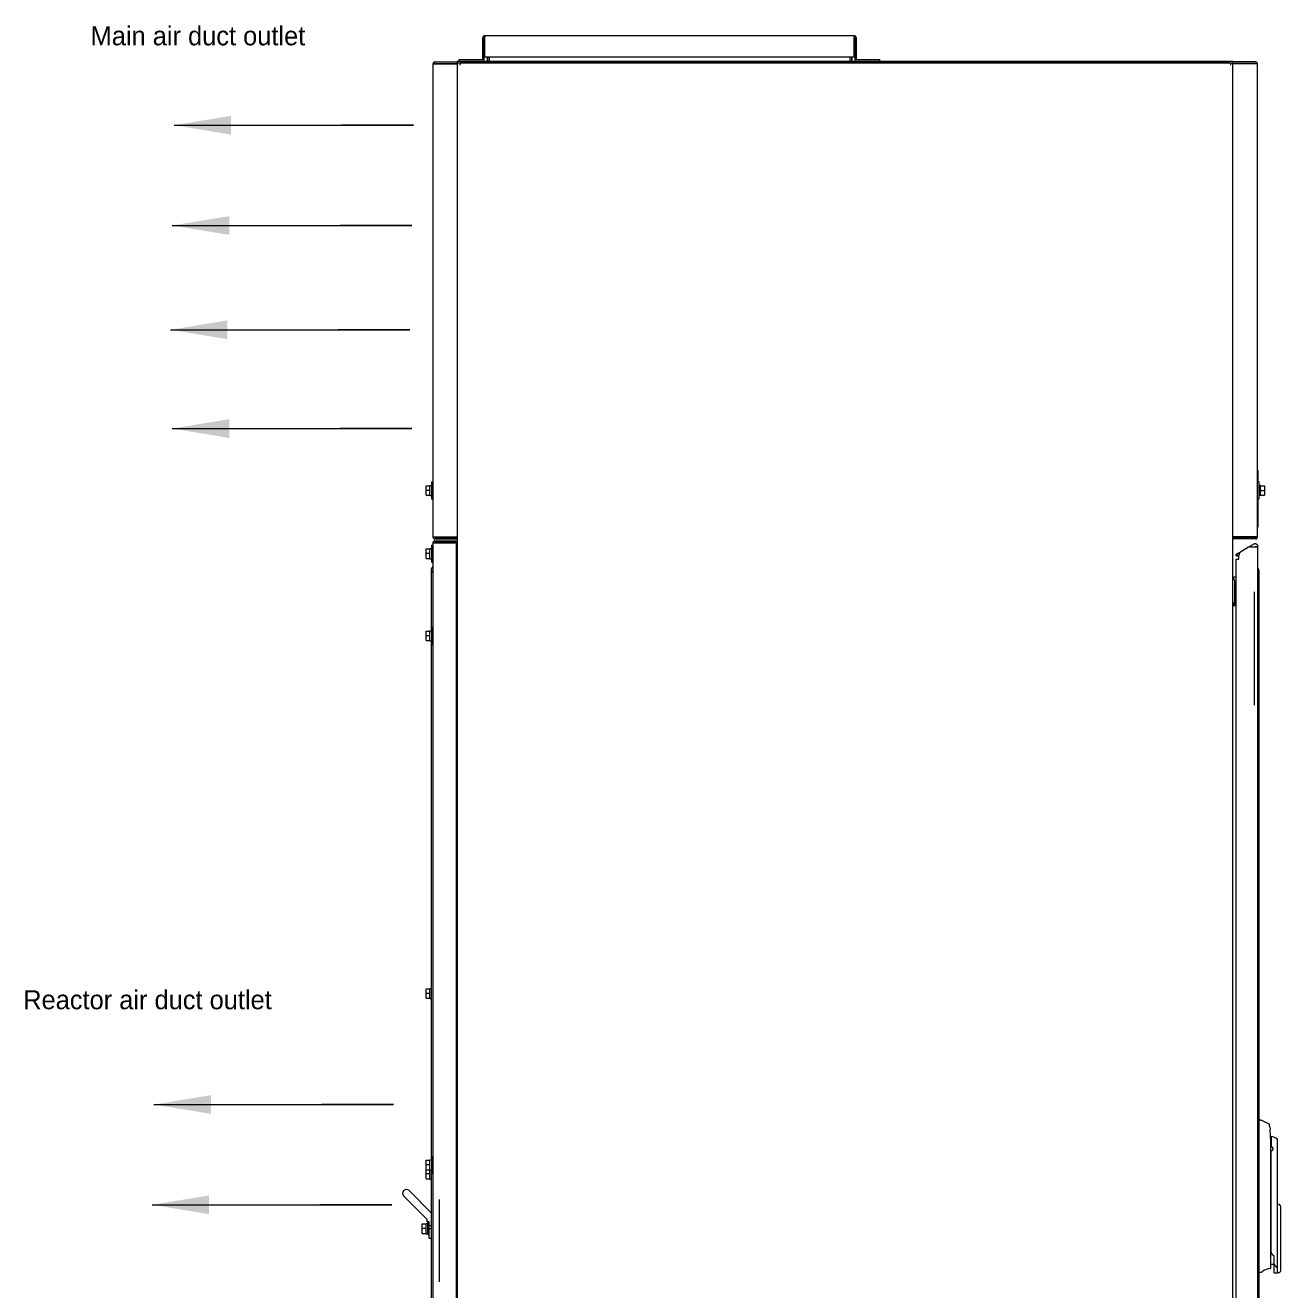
# Model space of a CAD drawing. Header units: inches. Extents: x -4705 to 38647, y 7098 to 31800.
# Drawn here: x 6169 to 7491, y 28110 to 29442 of the extents above; entities that cross this region are included whole.
import ezdxf

# ---------------------------------------------------------------- set-up
doc = ezdxf.new("R2010")
doc.units = ezdxf.units.IN
doc.header["$LTSCALE"] = 10
doc.header["$MEASUREMENT"] = 0
doc.layers.get('0').update_dxf_attribs({"lineweight": 0})
doc.layers.add('00_COMPONENTS', color=7, linetype='Continuous', lineweight=0)
doc.styles.add('DWGTransNewTextStyle', font='SourceHanSansCN-Normal.ttf')
doc.styles.add('宋体', font='SimSun.ttf', dxfattribs={"width": 0.8})
doc.dimstyles.new('150', dxfattribs={"dimtxt": 150, "dimasz": 50, "dimexe": 10, "dimexo": 10, "dimgap": 6, "dimtad": 0, "dimdec": 1, "dimzin": 0, "dimdsep": 46, "dimtxsty": '宋体', "dimcen": 20, "dimclrd": 4, "dimclre": 4, "dimclrt": 4, "dimadec": 0, "dimazin": 0, "dimtfac": 1, "dimtdec": 1, "dimtofl": 0, "dimtmove": 0, "dimatfit": 3, "dimfxl": 1, "dimtfillclr": 256, "dimtolj": 1, "dimtzin": 0, "dimarcsym": 0})

msp = doc.modelspace()

# ---------------------------------------------------------------- linework, layer by layer
at = {"layer": '00_COMPONENTS', "color": 7, "linetype": 'Continuous'}
for p, q in [((6650.732, 29406.566), (6650.732, 29429.066)), ((6652.232, 29406.566), (6652.232, 29429.066)), ((6652.232, 29429.066), (6652.732, 29429.066)), ((6652.232, 29428.066), (6652.732, 29428.066)), ((6652.726, 29429.566), (6652.475, 29429.495)), ((6652.732, 29431.066), (6652.732, 29429.566)), ((7041.732, 29431.066), (6652.732, 29431.066)), ((6652.732, 29409.066), (6652.732, 29429.566)), ((7041.732, 29431.066), (7041.732, 29429.566)), ((7041.732, 29409.066), (7041.732, 29429.566)), ((7042.232, 29429.066), (7041.732, 29429.066)), ((7041.732, 29428.066), (7042.232, 29428.066)), ((7042.008, 29429.482), (7041.742, 29429.565)), ((7042.231, 29429.047), (7042.142, 29429.345)), ((7042.232, 29429.066), (7042.232, 29406.566)), ((7043.732, 29429.066), (7043.732, 29406.566)), ((6652.232, 29409.066), (6652.732, 29409.066)), ((6652.732, 29409.066), (7041.732, 29409.066)), ((6655.232, 29409.066), (6655.232, 29405.066)), ((6655.232, 29409.066), (6655.232, 29404.566)), ((6657.232, 29409.066), (6657.232, 29404.566)), ((6657.232, 29404.566), (6657.232, 29409.066)), ((7037.232, 29409.066), (7037.232, 29404.566)), ((7037.232, 29409.066), (7037.232, 29404.566)), ((7039.232, 29409.066), (7039.232, 29404.566)), ((7039.232, 29405.066), (7039.232, 29409.066)), ((7041.732, 29409.066), (7042.232, 29409.066)), ((6598.232, 29401.566), (6598.232, 29145.891)), ((6598.232, 29401.566), (6624.232, 29401.566)), ((6600.232, 29403.566), (6624.232, 29403.566)), ((6600.232, 29402.066), (6600.232, 29401.576)), ((6600.232, 29402.066), (6624.232, 29402.066)), ((6624.232, 27381.566), (6624.232, 29404.566)), ((6624.232, 29404.566), (7440.232, 29404.566)), ((6624.232, 29402.566), (7440.232, 29402.566)), ((6625.732, 29404.566), (6625.732, 29406.066)), ((6625.732, 29406.066), (6650.232, 29406.066)), ((6626.732, 29400.066), (6626.732, 29402.566)), ((7437.232, 29402.566), (6627.232, 29402.566)), ((7044.232, 29406.066), (7068.732, 29406.066)), ((7068.732, 29404.566), (7068.732, 29406.066)), ((7437.732, 29402.566), (7437.732, 29400.066)), ((7440.232, 27381.566), (7440.232, 29404.566)), ((7464.232, 29403.566), (7440.232, 29403.566)), ((7464.232, 29402.066), (7440.232, 29402.066)), ((7466.232, 29401.566), (7440.232, 29401.566)), ((7464.232, 29402.066), (7464.232, 29401.576)), ((7466.232, 28903.566), (7466.232, 29401.566)), ((6598.232, 29145.891), (6598.232, 29090.865)), ((6598.232, 29090.865), (6598.232, 28903.566)), ((7466.732, 28973.478), (7466.732, 28961.566)), ((6591.032, 28947.566), (6591.032, 28957.566)), ((6591.032, 28957.566), (6595.032, 28957.566)), ((6595.032, 28947.211), (6595.032, 28957.921)), ((6595.032, 28957.921), (6596.632, 28957.921)), ((6596.632, 28961.566), (6596.632, 28943.566)), ((6596.632, 28961.566), (6598.232, 28961.566)), ((7467.832, 28961.566), (7466.232, 28961.566)), ((7467.832, 28943.566), (7467.832, 28961.566)), ((7469.432, 28957.921), (7467.832, 28957.921)), ((7469.432, 28947.211), (7469.432, 28957.921)), ((7469.432, 28957.566), (7473.432, 28957.566)), ((7473.432, 28957.566), (7473.432, 28947.566)), ((6591.032, 28947.566), (6595.032, 28947.566)), ((6594.732, 28952.566), (6591.332, 28952.566)), ((6595.032, 28947.211), (6596.632, 28947.211)), ((6596.632, 28943.566), (6598.232, 28943.566)), ((7467.832, 28943.566), (7466.232, 28943.566)), ((7466.732, 28943.566), (7466.732, 28913.888)), ((7469.432, 28947.211), (7467.832, 28947.211)), ((7469.432, 28947.566), (7473.432, 28947.566)), ((7469.732, 28952.566), (7473.132, 28952.566)), ((6598.232, 28903.566), (6624.232, 28903.566)), ((6600.232, 28903.066), (6624.232, 28903.066)), ((7466.232, 28903.566), (7440.232, 28903.566)), ((7464.232, 28903.066), (7440.232, 28903.066)), ((6591.032, 28881.066), (6591.032, 28891.066)), ((6591.032, 28891.066), (6595.032, 28891.066)), ((6595.032, 28880.711), (6595.032, 28891.421)), ((6595.032, 28891.421), (6596.632, 28891.421)), ((6596.632, 28895.066), (6596.632, 28877.066)), ((6596.632, 28895.066), (6598.232, 28895.066)), ((6598.232, 28897.566), (6598.232, 27605.566)), ((6598.232, 28897.566), (6622.732, 28897.566)), ((6600.232, 28901.566), (6624.232, 28901.566)), ((6600.232, 28899.566), (6622.732, 28899.566)), ((6600.232, 28898.066), (6622.732, 28898.066)), ((6622.732, 28899.566), (6622.732, 28898.066)), ((6622.732, 28897.566), (6622.732, 27605.566)), ((6624.232, 28895.316), (6622.732, 28895.316)), ((7464.232, 28901.566), (7440.232, 28901.566)), ((7456.571, 28892.7), (7449.232, 28888.462)), ((7462.232, 28895.968), (7457.902, 28893.467)), ((7457.917, 28893.21), (7458.783, 28893.361)), ((7459.071, 28893.369), (7458.783, 28893.361)), ((7459.071, 28893.369), (7466.732, 28893.369)), ((7465.215, 28893.362), (7463.732, 28893.369)), ((7466.115, 28893.369), (7465.215, 28893.362)), ((7466.732, 27387.566), (7466.732, 28893.369)), ((6591.032, 28881.066), (6595.032, 28881.066)), ((6594.732, 28886.066), (6591.332, 28886.066)), ((6595.032, 28880.711), (6596.632, 28880.711)), ((6596.632, 28877.066), (6598.232, 28877.066)), ((6624.232, 28876.816), (6622.732, 28876.816)), ((7443.349, 28885.066), (7447.679, 28887.566)), ((7444.349, 28883.334), (7443.349, 28885.066)), ((7443.732, 28880.287), (7446.732, 28880.287)), ((7443.732, 27387.566), (7443.732, 28880.287)), ((7444.2, 28884.831), (7446.732, 28884.132)), ((7446.055, 28884.319), (7444.349, 28883.334)), ((7445.027, 28886.049), (7444.499, 28885.771)), ((7445.646, 28886.394), (7445.027, 28886.049)), ((7446.732, 28880.287), (7446.732, 28884.132)), ((6596.432, 28868.615), (6596.432, 28804.921)), ((7468.032, 27415.3), (7468.032, 28867.3)), ((6623.232, 28861.566), (6622.732, 28861.566)), ((6622.732, 28858.005), (6624.232, 28859.066)), ((6623.232, 28858.358), (6623.232, 28861.566)), ((7442.232, 28857.651), (7440.232, 28859.066)), ((7441.232, 28861.566), (7443.732, 28861.566)), ((7441.232, 28858.358), (7441.232, 28861.566)), ((7442.232, 28833.281), (7442.232, 28857.651)), ((7462.582, 28845.962), (7462.582, 28726.638)), ((6622.732, 28833.281), (6623.232, 28833.281)), ((6622.732, 28832.98), (6623.232, 28832.98)), ((6624.165, 28831.566), (6622.732, 28831.566)), ((6622.756, 28833.652), (6624.232, 28834.696)), ((6623.232, 28832.98), (6623.232, 28833.988)), ((6623.232, 28831.566), (6623.232, 28832.98)), ((7442.232, 28833.281), (7440.232, 28834.696)), ((7440.299, 28831.566), (7443.732, 28831.566)), ((7441.232, 28832.98), (7441.232, 28833.988)), ((7443.732, 28833.281), (7441.232, 28833.281)), ((7443.732, 28832.98), (7441.232, 28832.98)), ((7441.232, 28832.98), (7441.232, 28831.566)), ((6591.032, 28794.566), (6591.032, 28804.566)), ((6591.032, 28804.566), (6595.032, 28804.566)), ((6594.732, 28799.566), (6591.332, 28799.566)), ((6595.032, 28794.211), (6595.032, 28804.921)), ((6595.032, 28804.921), (6596.632, 28804.921)), ((6596.632, 28808.566), (6596.632, 28790.566)), ((6596.632, 28808.566), (6598.232, 28808.566)), ((6624.232, 28807.066), (6622.732, 28807.066)), ((6591.032, 28794.566), (6595.032, 28794.566)), ((6595.032, 28794.211), (6596.632, 28794.211)), ((6596.432, 28794.211), (6596.432, 28247.921)), ((6596.632, 28790.566), (6598.232, 28790.566)), ((6624.232, 28792.066), (6622.732, 28792.066)), ((6591.032, 28428.066), (6595.032, 28428.066)), ((6591.032, 28418.066), (6591.032, 28428.066)), ((6595.032, 28428.421), (6596.432, 28428.421)), ((6595.032, 28417.711), (6595.032, 28428.421)), ((6591.032, 28418.066), (6595.032, 28418.066)), ((6594.732, 28423.066), (6591.332, 28423.066)), ((6595.032, 28417.711), (6596.432, 28417.711)), ((7469.567, 28289.566), (7468.032, 28289.566)), ((7478.56, 28285.682), (7470.834, 28289.285)), ((7479.17, 28282.619), (7479.47, 28279.756)), ((6624.232, 28270.566), (6622.732, 28270.566)), ((7480.232, 28134.059), (7480.232, 28263.875)), ((7480.632, 28272.466), (7480.632, 28261.616)), ((7487.132, 28129.066), (7487.132, 28269.726)), ((6596.632, 28251.566), (6598.232, 28251.566)), ((6596.632, 28251.566), (6596.632, 28233.566)), ((7480.465, 28254.76), (7480.232, 28254.356)), ((7480.372, 28261.538), (7480.315, 28261.591)), ((7480.315, 28257.54), (7480.372, 28257.593)), ((7480.414, 28261.604), (7480.372, 28261.538)), ((7480.372, 28257.593), (7480.414, 28257.527)), ((7480.502, 28261.551), (7480.448, 28261.607)), ((7480.448, 28257.524), (7480.502, 28257.58)), ((7480.548, 28261.614), (7480.502, 28261.551)), ((7480.502, 28257.58), (7480.548, 28257.517)), ((7480.632, 28261.555), (7480.582, 28261.615)), ((7480.582, 28257.516), (7480.632, 28257.576)), ((7480.682, 28261.615), (7480.632, 28261.555)), ((7480.632, 28257.576), (7480.682, 28257.516)), ((7480.632, 28150.865), (7480.632, 28257.516)), ((7480.762, 28261.551), (7480.716, 28261.614)), ((7480.716, 28257.517), (7480.762, 28257.58)), ((7480.816, 28261.607), (7480.762, 28261.551)), ((7480.762, 28257.58), (7480.816, 28257.524)), ((7480.891, 28261.538), (7480.85, 28261.604)), ((7480.85, 28257.527), (7480.891, 28257.593)), ((7480.949, 28261.591), (7480.891, 28261.538)), ((7480.891, 28257.593), (7480.949, 28257.54)), ((7481.02, 28261.517), (7480.982, 28261.585)), ((7480.982, 28257.546), (7481.02, 28257.614)), ((7481.081, 28261.566), (7481.02, 28261.517)), ((7481.02, 28257.614), (7481.081, 28257.565)), ((7481.147, 28261.488), (7481.114, 28261.558)), ((7481.114, 28257.573), (7481.147, 28257.644)), ((7481.21, 28261.532), (7481.147, 28261.488)), ((7481.147, 28257.644), (7481.21, 28257.599)), ((7481.271, 28261.45), (7481.243, 28261.522)), ((7481.243, 28257.609), (7481.271, 28257.681)), ((7481.338, 28261.49), (7481.271, 28261.45)), ((7481.271, 28257.681), (7481.338, 28257.641)), ((7481.393, 28261.404), (7481.37, 28261.478)), ((7481.37, 28257.653), (7481.393, 28257.727)), ((7481.462, 28261.44), (7481.393, 28261.404)), ((7481.393, 28257.727), (7481.462, 28257.691)), ((7481.512, 28261.35), (7481.493, 28261.426)), ((7481.493, 28257.705), (7481.512, 28257.781)), ((7481.583, 28261.382), (7481.512, 28261.35)), ((7481.512, 28257.781), (7481.583, 28257.75)), ((7481.627, 28261.289), (7481.613, 28261.365)), ((7481.613, 28257.766), (7481.627, 28257.842)), ((7481.7, 28261.315), (7481.627, 28261.289)), ((7481.627, 28257.842), (7481.7, 28257.816)), ((7481.737, 28261.22), (7481.729, 28261.297)), ((7481.729, 28257.834), (7481.737, 28257.911)), ((7481.812, 28261.242), (7481.737, 28261.22)), ((7481.737, 28257.911), (7481.812, 28257.889)), ((7481.843, 28261.144), (7481.84, 28261.222)), ((7481.84, 28257.909), (7481.843, 28257.987)), ((7481.919, 28261.161), (7481.843, 28261.144)), ((7481.843, 28257.987), (7481.919, 28257.97)), ((7481.944, 28261.062), (7481.945, 28261.139)), ((7482.021, 28261.073), (7481.944, 28261.062)), ((7481.944, 28258.07), (7482.021, 28258.058)), ((7481.945, 28257.992), (7481.944, 28258.07)), ((7482.039, 28260.973), (7482.045, 28261.05)), ((7482.116, 28260.979), (7482.039, 28260.973)), ((7482.039, 28258.159), (7482.116, 28258.152)), ((7482.045, 28258.081), (7482.039, 28258.159)), ((7482.128, 28260.878), (7482.14, 28260.954)), ((7482.205, 28260.879), (7482.128, 28260.878)), ((7482.128, 28258.254), (7482.205, 28258.252)), ((7482.14, 28258.177), (7482.128, 28258.254)), ((7482.21, 28260.777), (7482.227, 28260.853)), ((7482.288, 28260.773), (7482.21, 28260.777)), ((7482.21, 28258.354), (7482.288, 28258.358)), ((7482.227, 28258.278), (7482.21, 28258.354)), ((7482.286, 28260.671), (7482.308, 28260.746)), ((7482.363, 28260.663), (7482.286, 28260.671)), ((7482.286, 28258.46), (7482.363, 28258.469)), ((7482.308, 28258.385), (7482.286, 28258.46)), ((7482.355, 28260.56), (7482.382, 28260.634)), ((7482.432, 28260.547), (7482.355, 28260.56)), ((7482.355, 28258.571), (7482.432, 28258.584)), ((7482.382, 28258.498), (7482.355, 28258.571)), ((7482.416, 28260.446), (7482.448, 28260.517)), ((7482.492, 28260.427), (7482.416, 28260.446)), ((7482.416, 28258.686), (7482.492, 28258.704)), ((7482.448, 28258.614), (7482.416, 28258.686)), ((7482.47, 28260.327), (7482.506, 28260.396)), ((7482.544, 28260.304), (7482.47, 28260.327)), ((7482.47, 28258.804), (7482.544, 28258.828)), ((7482.506, 28258.735), (7482.47, 28258.804)), ((7482.516, 28260.205), (7482.556, 28260.272)), ((7482.588, 28260.177), (7482.516, 28260.205)), ((7482.516, 28258.926), (7482.588, 28258.954)), ((7482.556, 28258.859), (7482.516, 28258.926)), ((7482.554, 28260.081), (7482.598, 28260.144)), ((7482.624, 28260.048), (7482.554, 28260.081)), ((7482.554, 28259.051), (7482.624, 28259.083)), ((7482.598, 28258.987), (7482.554, 28259.051)), ((7482.583, 28259.954), (7482.632, 28260.014)), ((7482.651, 28259.916), (7482.583, 28259.954)), ((7482.583, 28259.177), (7482.651, 28259.215)), ((7482.632, 28259.117), (7482.583, 28259.177)), ((7482.604, 28259.825), (7482.657, 28259.883)), ((7482.67, 28259.784), (7482.604, 28259.825)), ((7482.604, 28259.306), (7482.67, 28259.348)), ((7482.657, 28259.249), (7482.604, 28259.306)), ((7482.617, 28259.696), (7482.673, 28259.75)), ((7482.68, 28259.65), (7482.617, 28259.696)), ((7482.617, 28259.435), (7482.68, 28259.481)), ((7482.673, 28259.382), (7482.617, 28259.435)), ((7482.621, 28259.566), (7482.681, 28259.616)), ((7482.681, 28259.516), (7482.621, 28259.566)), ((6591.032, 28247.566), (6595.032, 28247.566)), ((6591.032, 28228.066), (6591.032, 28247.566)), ((6591.032, 28237.566), (6595.032, 28237.566)), ((6591.059, 28237.552), (6591.066, 28237.566)), ((6594.732, 28242.566), (6591.332, 28242.566)), ((6595.004, 28237.552), (6594.997, 28237.566)), ((6595.032, 28247.921), (6596.632, 28247.921)), ((6595.032, 28227.711), (6595.032, 28247.921)), ((6595.032, 28237.211), (6596.632, 28237.211)), ((6596.432, 28237.211), (6596.432, 27690.921)), ((6591.032, 28228.066), (6595.032, 28228.066)), ((6594.732, 28233.066), (6591.332, 28233.066)), ((6595.032, 28227.711), (6596.432, 28227.711)), ((6596.632, 28233.566), (6598.232, 28233.566)), ((6596.432, 28192.236), (6573.14, 28215.528)), ((6624.232, 28214.566), (6622.732, 28214.566)), ((6592.232, 28185.122), (6567.483, 28209.871)), ((6604.732, 28206.244), (6604.732, 28119.722)), ((7488.132, 28201.166), (7487.132, 28201.166)), ((7490.632, 28131.566), (7490.632, 28198.666)), ((6592.232, 28182.566), (6592.232, 28185.122)), ((6587.032, 28180.566), (6591.032, 28180.566)), ((6587.032, 28170.566), (6587.032, 28180.566)), ((6587.032, 28170.566), (6591.032, 28170.566)), ((6590.732, 28175.566), (6587.332, 28175.566)), ((6591.032, 28180.921), (6592.632, 28180.921)), ((6591.032, 28170.211), (6591.032, 28180.921)), ((6591.032, 28170.211), (6592.632, 28170.211)), ((6594.232, 28182.566), (6592.232, 28182.566)), ((6592.632, 28181.566), (6594.232, 28181.566)), ((6592.632, 28181.566), (6592.632, 28169.566)), ((6594.232, 28165.566), (6594.232, 28182.566)), ((6594.232, 28178.782), (6596.232, 28178.782)), ((6594.232, 28175.566), (6596.432, 28175.566)), ((6592.632, 28169.566), (6594.232, 28169.566)), ((6594.232, 28165.566), (6596.432, 28165.566)), ((7480.632, 28150.865), (7480.639, 28150.706)), ((7483.632, 28129.166), (7483.632, 28146.546)), ((7483.632, 28137.966), (7480.632, 28137.966)), ((7468.032, 28129.566), (7469.247, 28129.566)), ((7483.632, 28129.166), (7487.132, 28129.166)), ((7488.132, 28129.066), (7487.132, 28129.066))]:
    msp.add_line(p, q, dxfattribs=at)
for centre, radius, start, end in [((6652.732, 29429.066), 2, 90, 180), ((6652.732, 29429.066), 0.5, 90, 180), ((7041.732, 29429.066), 2, 0, 90), ((7041.732, 29429.066), 0.5, 0, 90), ((6600.232, 29401.566), 2, 90, 180), ((6600.232, 29401.566), 0.5, 90, 180), ((6650.232, 29406.566), 2, 270, 0), ((6650.232, 29406.566), 0.5, 270, 0), ((6654.732, 29405.066), 0.5, 270, 0), ((7039.732, 29405.066), 0.5, 180, 270), ((7044.232, 29406.566), 2, 180, 270), ((7044.232, 29406.566), 0.5, 180, 270), ((7464.232, 29401.566), 2, 0, 90), ((7464.232, 29401.566), 0.5, 0, 90), ((6600.232, 28903.566), 2, 180, 270), ((6600.232, 28903.566), 0.5, 180, 270), ((7464.232, 28903.566), 2, 270, 0), ((7464.232, 28903.566), 0.5, 270, 0), ((6600.232, 28897.566), 2, 90, 180), ((6600.232, 28897.566), 0.5, 90, 180), ((7459.071, 28888.369), 5, 90, 120), ((7463.732, 28893.369), 3, 0, 120), ((7463.677, 28893.531), 2.83, 102.795608, 108.32967), ((7463.711, 28893.236), 3.128, 76.570826, 81.880591), ((7463.716, 28893.387), 2.997, 39.641047, 44.469788), ((7463.662, 28893.342), 3.067, 34.788132, 39.642978), ((7463.617, 28893.311), 3.121, 26.544672, 34.784897), ((7451.732, 28884.132), 5, 120, 180), ((6601.432, 28868.615), 5, 130.663155, 214.311039), ((7463.032, 28867.3), 5, 0, 42.178013), ((6623.232, 28862.566), 3, 270, 286.643457), ((7441.232, 28862.566), 3, 253.356543, 270), ((7469.567, 28286.566), 3, 65, 90), ((7478.348, 28285.229), 0.5, 7.413358, 65), ((7314.232, 28263.875), 166, 6.482973, 7.413361), ((7314.232, 28263.875), 166, 359.999998, 5.48983), ((7480.632, 28254.466), 18, 90.00005, 92.027209), ((7479.022, 28259.566), 13, 51.40613, 82.888839), ((6621.732, 28258.066), 2.5, 293.604755, 0), ((7480.632, 28259.566), 2.05, 258.534812, 101.367634), ((6597.124, 28234.632), 6.731, 154.288965, 154.834663), ((6588.94, 28234.632), 6.731, 25.165337, 25.711035), ((6621.732, 28227.066), 2.5, 0, 66.395245), ((6570.311, 28212.699), 4, 45, 225), ((7488.132, 28198.666), 2.5, 0, 90), ((7469.247, 28132.566), 3, 270, 305.07099), ((7482.463, 28113.741), 20, 97.655587, 125.07099), ((7479.732, 28134.059), 0.5, 277.655597, 359.998086), ((7480.632, 28155.966), 18, 268.721766, 270), ((7488.132, 28131.566), 2.5, 270, 0)]:
    msp.add_arc(centre, radius, start, end, dxfattribs=at)
for points in [[(6591.032, 28956.994), (6591.123, 28957.189), (6591.224, 28957.379), (6591.332, 28957.566)], [(6595.032, 28956.994), (6594.94, 28957.189), (6594.839, 28957.379), (6594.732, 28957.566)], [(7469.732, 28957.566), (7469.624, 28957.379), (7469.523, 28957.189), (7469.432, 28956.994)], [(7473.132, 28957.566), (7473.239, 28957.379), (7473.34, 28957.189), (7473.432, 28956.994)], [(6591.332, 28952.566), (6591.224, 28952.752), (6591.123, 28952.942), (6591.032, 28953.137)], [(6591.032, 28951.994), (6591.123, 28952.189), (6591.224, 28952.379), (6591.332, 28952.566)], [(6591.332, 28947.566), (6591.224, 28947.752), (6591.123, 28947.942), (6591.032, 28948.137)], [(6594.732, 28952.566), (6594.839, 28952.752), (6594.94, 28952.942), (6595.032, 28953.137)], [(6595.032, 28951.994), (6594.94, 28952.189), (6594.839, 28952.379), (6594.732, 28952.566)], [(6594.732, 28947.566), (6594.839, 28947.752), (6594.94, 28947.942), (6595.032, 28948.137)], [(7469.432, 28953.137), (7469.523, 28952.942), (7469.624, 28952.752), (7469.732, 28952.566)], [(7469.732, 28952.566), (7469.624, 28952.379), (7469.523, 28952.189), (7469.432, 28951.994)], [(7469.432, 28948.137), (7469.523, 28947.942), (7469.624, 28947.752), (7469.732, 28947.566)], [(7473.432, 28953.137), (7473.34, 28952.942), (7473.239, 28952.752), (7473.132, 28952.566)], [(7473.132, 28952.566), (7473.239, 28952.379), (7473.34, 28952.189), (7473.432, 28951.994)], [(7473.432, 28948.137), (7473.34, 28947.942), (7473.239, 28947.752), (7473.132, 28947.566)], [(6591.032, 28890.494), (6591.123, 28890.689), (6591.224, 28890.879), (6591.332, 28891.066)], [(6595.032, 28890.494), (6594.94, 28890.689), (6594.839, 28890.879), (6594.732, 28891.066)], [(6591.332, 28886.066), (6591.224, 28886.252), (6591.123, 28886.442), (6591.032, 28886.637)], [(6591.032, 28885.494), (6591.123, 28885.689), (6591.224, 28885.879), (6591.332, 28886.066)], [(6591.332, 28881.066), (6591.224, 28881.252), (6591.123, 28881.442), (6591.032, 28881.637)], [(6594.732, 28886.066), (6594.839, 28886.252), (6594.94, 28886.442), (6595.032, 28886.637)], [(6595.032, 28885.494), (6594.94, 28885.689), (6594.839, 28885.879), (6594.732, 28886.066)], [(6594.732, 28881.066), (6594.839, 28881.252), (6594.94, 28881.442), (6595.032, 28881.637)], [(6591.032, 28803.994), (6591.123, 28804.189), (6591.224, 28804.379), (6591.332, 28804.566)], [(6591.332, 28799.566), (6591.224, 28799.752), (6591.123, 28799.942), (6591.032, 28800.137)], [(6591.032, 28798.994), (6591.123, 28799.189), (6591.224, 28799.379), (6591.332, 28799.566)], [(6595.032, 28803.994), (6594.94, 28804.189), (6594.839, 28804.379), (6594.732, 28804.566)], [(6594.732, 28799.566), (6594.839, 28799.752), (6594.94, 28799.942), (6595.032, 28800.137)], [(6595.032, 28798.994), (6594.94, 28799.189), (6594.839, 28799.379), (6594.732, 28799.566)], [(6591.332, 28794.566), (6591.224, 28794.752), (6591.123, 28794.942), (6591.032, 28795.137)], [(6594.732, 28794.566), (6594.839, 28794.752), (6594.94, 28794.942), (6595.032, 28795.137)], [(6591.032, 28427.494), (6591.123, 28427.689), (6591.224, 28427.879), (6591.332, 28428.066)], [(6591.332, 28423.066), (6591.224, 28423.252), (6591.123, 28423.442), (6591.032, 28423.637)], [(6595.032, 28427.494), (6594.94, 28427.689), (6594.839, 28427.879), (6594.732, 28428.066)], [(6594.732, 28423.066), (6594.839, 28423.252), (6594.94, 28423.442), (6595.032, 28423.637)], [(6591.032, 28422.494), (6591.123, 28422.689), (6591.224, 28422.879), (6591.332, 28423.066)], [(6591.332, 28418.066), (6591.224, 28418.252), (6591.123, 28418.442), (6591.032, 28418.637)], [(6595.032, 28422.494), (6594.94, 28422.689), (6594.839, 28422.879), (6594.732, 28423.066)], [(6594.732, 28418.066), (6594.839, 28418.252), (6594.94, 28418.442), (6595.032, 28418.637)], [(6591.032, 28246.994), (6591.123, 28247.189), (6591.224, 28247.379), (6591.332, 28247.566)], [(6591.332, 28242.566), (6591.224, 28242.752), (6591.123, 28242.942), (6591.032, 28243.137)], [(6591.032, 28241.994), (6591.123, 28242.189), (6591.224, 28242.379), (6591.332, 28242.566)], [(6591.332, 28237.566), (6591.224, 28237.752), (6591.123, 28237.942), (6591.032, 28238.137)], [(6595.032, 28246.994), (6594.94, 28247.189), (6594.839, 28247.379), (6594.732, 28247.566)], [(6594.732, 28242.566), (6594.839, 28242.752), (6594.94, 28242.942), (6595.032, 28243.137)], [(6595.032, 28241.994), (6594.94, 28242.189), (6594.839, 28242.379), (6594.732, 28242.566)], [(6594.732, 28237.566), (6594.839, 28237.752), (6594.94, 28237.942), (6595.032, 28238.137)], [(6591.332, 28233.066), (6591.224, 28233.252), (6591.123, 28233.442), (6591.032, 28233.637)], [(6591.032, 28232.494), (6591.123, 28232.689), (6591.224, 28232.879), (6591.332, 28233.066)], [(6591.332, 28228.066), (6591.224, 28228.252), (6591.123, 28228.442), (6591.032, 28228.637)], [(6594.732, 28233.066), (6594.839, 28233.252), (6594.94, 28233.442), (6595.032, 28233.637)], [(6595.032, 28232.494), (6594.94, 28232.689), (6594.839, 28232.879), (6594.732, 28233.066)], [(6594.732, 28228.066), (6594.839, 28228.252), (6594.94, 28228.442), (6595.032, 28228.637)], [(6587.032, 28179.994), (6587.123, 28180.189), (6587.224, 28180.379), (6587.332, 28180.566)], [(6587.332, 28175.566), (6587.224, 28175.752), (6587.123, 28175.942), (6587.032, 28176.137)], [(6587.032, 28174.994), (6587.123, 28175.189), (6587.224, 28175.379), (6587.332, 28175.566)], [(6587.332, 28170.566), (6587.224, 28170.752), (6587.123, 28170.942), (6587.032, 28171.137)], [(6591.032, 28179.994), (6590.94, 28180.189), (6590.839, 28180.379), (6590.732, 28180.566)], [(6590.732, 28175.566), (6590.839, 28175.752), (6590.94, 28175.942), (6591.032, 28176.137)], [(6591.032, 28174.994), (6590.94, 28175.189), (6590.839, 28175.379), (6590.732, 28175.566)], [(6590.732, 28170.566), (6590.839, 28170.752), (6590.94, 28170.942), (6591.032, 28171.137)], [(7480.639, 28150.706), (7480.806, 28149.006), (7482.464, 28147.793), (7483.632, 28146.546)], [(7483.632, 28137.746), (7484.781, 28136.52), (7485.955, 28135.318), (7487.132, 28134.118)]]:
    msp.add_open_spline(points, degree=3, dxfattribs=at)
for points, knots in [([(7464.153, 28896.332), (7463.97, 28896.359), (7463.599, 28896.378), (7463.23, 28896.331), (7463.051, 28896.29)], [0, 0, 0, 0, 0.50034807, 1, 1, 1, 1]), ([(7465.855, 28895.486), (7465.663, 28895.681), (7465.222, 28896.018), (7464.704, 28896.215), (7464.437, 28896.278)], [0, 0, 0, 0, 0.49904631, 1, 1, 1, 1]), ([(7466.732, 28893.369), (7466.732, 28893.6), (7466.674, 28894.063), (7466.513, 28894.499), (7466.41, 28894.706)], [0, 0, 0, 0, 0.49959617, 1, 1, 1, 1])]:
    msp.add_open_spline(points, degree=3, knots=knots, dxfattribs=at)

# ---------------------------------------------------------------- texts
at = {"char_height": 20, "width": 868.98667, "attachment_point": 1, "style": 'DWGTransNewTextStyle'}
for s, insert in [('Main air duct outlet', (6237.85, 29441.085)), ('Reactor air duct outlet', (6166.911, 28426.47))]:
    msp.add_mtext(s, dxfattribs=dict(at, insert=insert))

# ---------------------------------------------------------------- leaders
at = {"color": 0, "ltscale": 50, "path_type": 1}
for points in [[(6325.655, 29336.979), (6571.363, 29336.979), (6502.257, 29336.979)], [(6323.736, 29231.437), (6569.443, 29231.437), (6500.338, 29231.437)], [(6321.816, 29121.672), (6567.524, 29121.672), (6498.418, 29121.672)], [(6323.736, 29017.683), (6569.443, 29017.683), (6500.338, 29017.683)], [(6304.54, 28306.187), (6550.247, 28306.187), (6481.142, 28306.187)], [(6302.62, 28200.645), (6548.328, 28200.645), (6479.222, 28200.645)]]:
    msp.add_leader(points, dimstyle='150', override={"dimscale": 1, "dimtxt": 150, "dimasz": 60, "dimgap": 5, "dimtad": 0, "dimtxsty": '宋体', "dimclrd": 4, "dimlwd": 65534}, dxfattribs=at)

doc.saveas('drawing.dxf')
